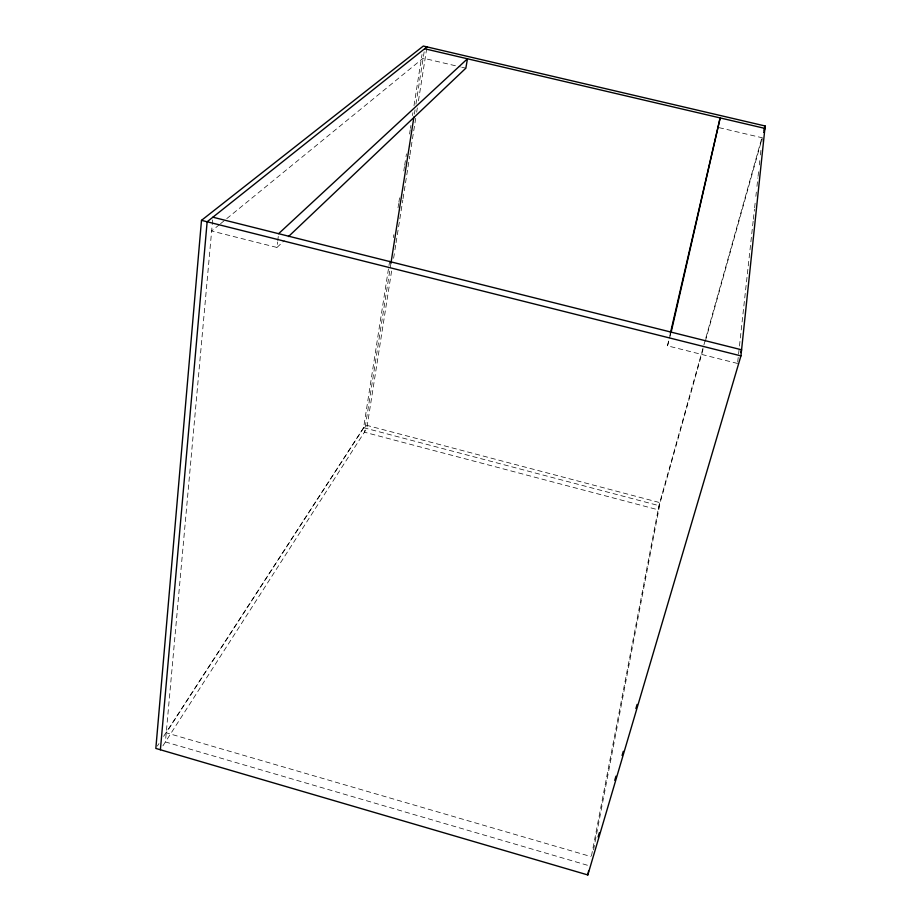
<?xml version="1.0" encoding="UTF-8"?>
<svg xmlns="http://www.w3.org/2000/svg" width="921" height="921" viewBox="0 0 921 921"><rect width="100%" height="100%" fill="white"/><g stroke="black" fill="none" stroke-linecap="round" stroke-linejoin="round"><path stroke-width="0.69" stroke-dasharray="4.61 3.45" d="M212.636 219.958L165.412 741.946L588.185 865.475M737.709 362.034L753.205 220.637M753.366 219.21L754.46 209.205M754.621 207.778L755.243 202.067M755.865 196.357L756.337 192.075M756.97 186.353L757.902 177.788M758.064 176.36L758.685 170.65M759.307 164.928L759.779 160.645M760.412 154.935L761.034 149.225M761.817 142.076L762.128 139.221M219.428 224.62L211.634 230.998L277.002 247.461L277.635 241.947M277.797 240.565L278.269 236.432M163.639 736.374L363.611 427.701L389.802 260.286M393.359 237.583L393.797 234.74M398.022 207.789L398.689 203.529M398.908 202.113L399.576 197.854M403.789 170.903L404.457 166.643M404.676 165.227L405.793 158.136M406.011 156.708L406.46 153.876M409.569 134.017L410.236 129.757M410.455 128.341L410.893 125.498M412.447 115.574L412.896 112.73M414.001 105.639L422.002 54.558M390.953 263.199L364.405 432.191L658.135 509.797L703.011 349.508M414.369 114.077L415.049 109.818M415.935 104.142L424.213 51.449M391.598 271.05L366.754 428.53L161.106 748.646M393.612 258.283L394.741 251.191M394.959 249.775L395.857 244.1M396.076 242.684L402.799 200.122M403.018 198.706L409.73 156.144M409.96 154.716L415.774 117.83M416.672 112.155L417.34 107.907M418.456 100.815L426.745 48.318M593.55 849.876L660.127 502.693L365.533 425.018L166.241 732.794L590.81 856.53M591.466 855.989L658.929 505.641L703.517 346.296M737.56 363.461L667.506 345.824L669.44 337.42M669.763 336.015L670.407 333.218M667.506 345.824L670.787 333.506M703.909 344.915L705.463 339.377M705.843 337.984L762.07 137.079M705.336 341.207L762.208 138.069M157.387 746.022L158.953 743.604M277.002 247.461L284.313 240.531M220.533 223.711L423.153 58.173L460.339 66.899M461.709 67.221L465.842 68.189M719.071 127.651L762.289 137.793M363.611 427.701L658.929 505.641"/><path stroke-width="1.38" d="M201.492 220.349L155.833 748.428L587.817 874.95L740.933 355.886L765.167 125.993L423.326 46.05L201.492 220.349L740.933 355.886M160.392 749.763L207.144 221.765L426.964 46.902M390.953 263.199L413.932 116.921M587.817 874.95L588.565 871.059M670.407 333.218L720.153 117.923L671.156 332.136M764.004 130.149L765.167 125.993M763.785 132.428L764.914 128.399L424.639 48.755M598.097 836.901L599.318 832.757M614.756 780.329L615.976 776.184M622.078 755.485L623.298 751.34M635.893 708.571L637.113 704.427M740.772 352.559L741.578 349.796L212.878 217.206M288.48 236.559L465.842 68.189L467.465 58.783L278.591 233.681"/></g></svg>
